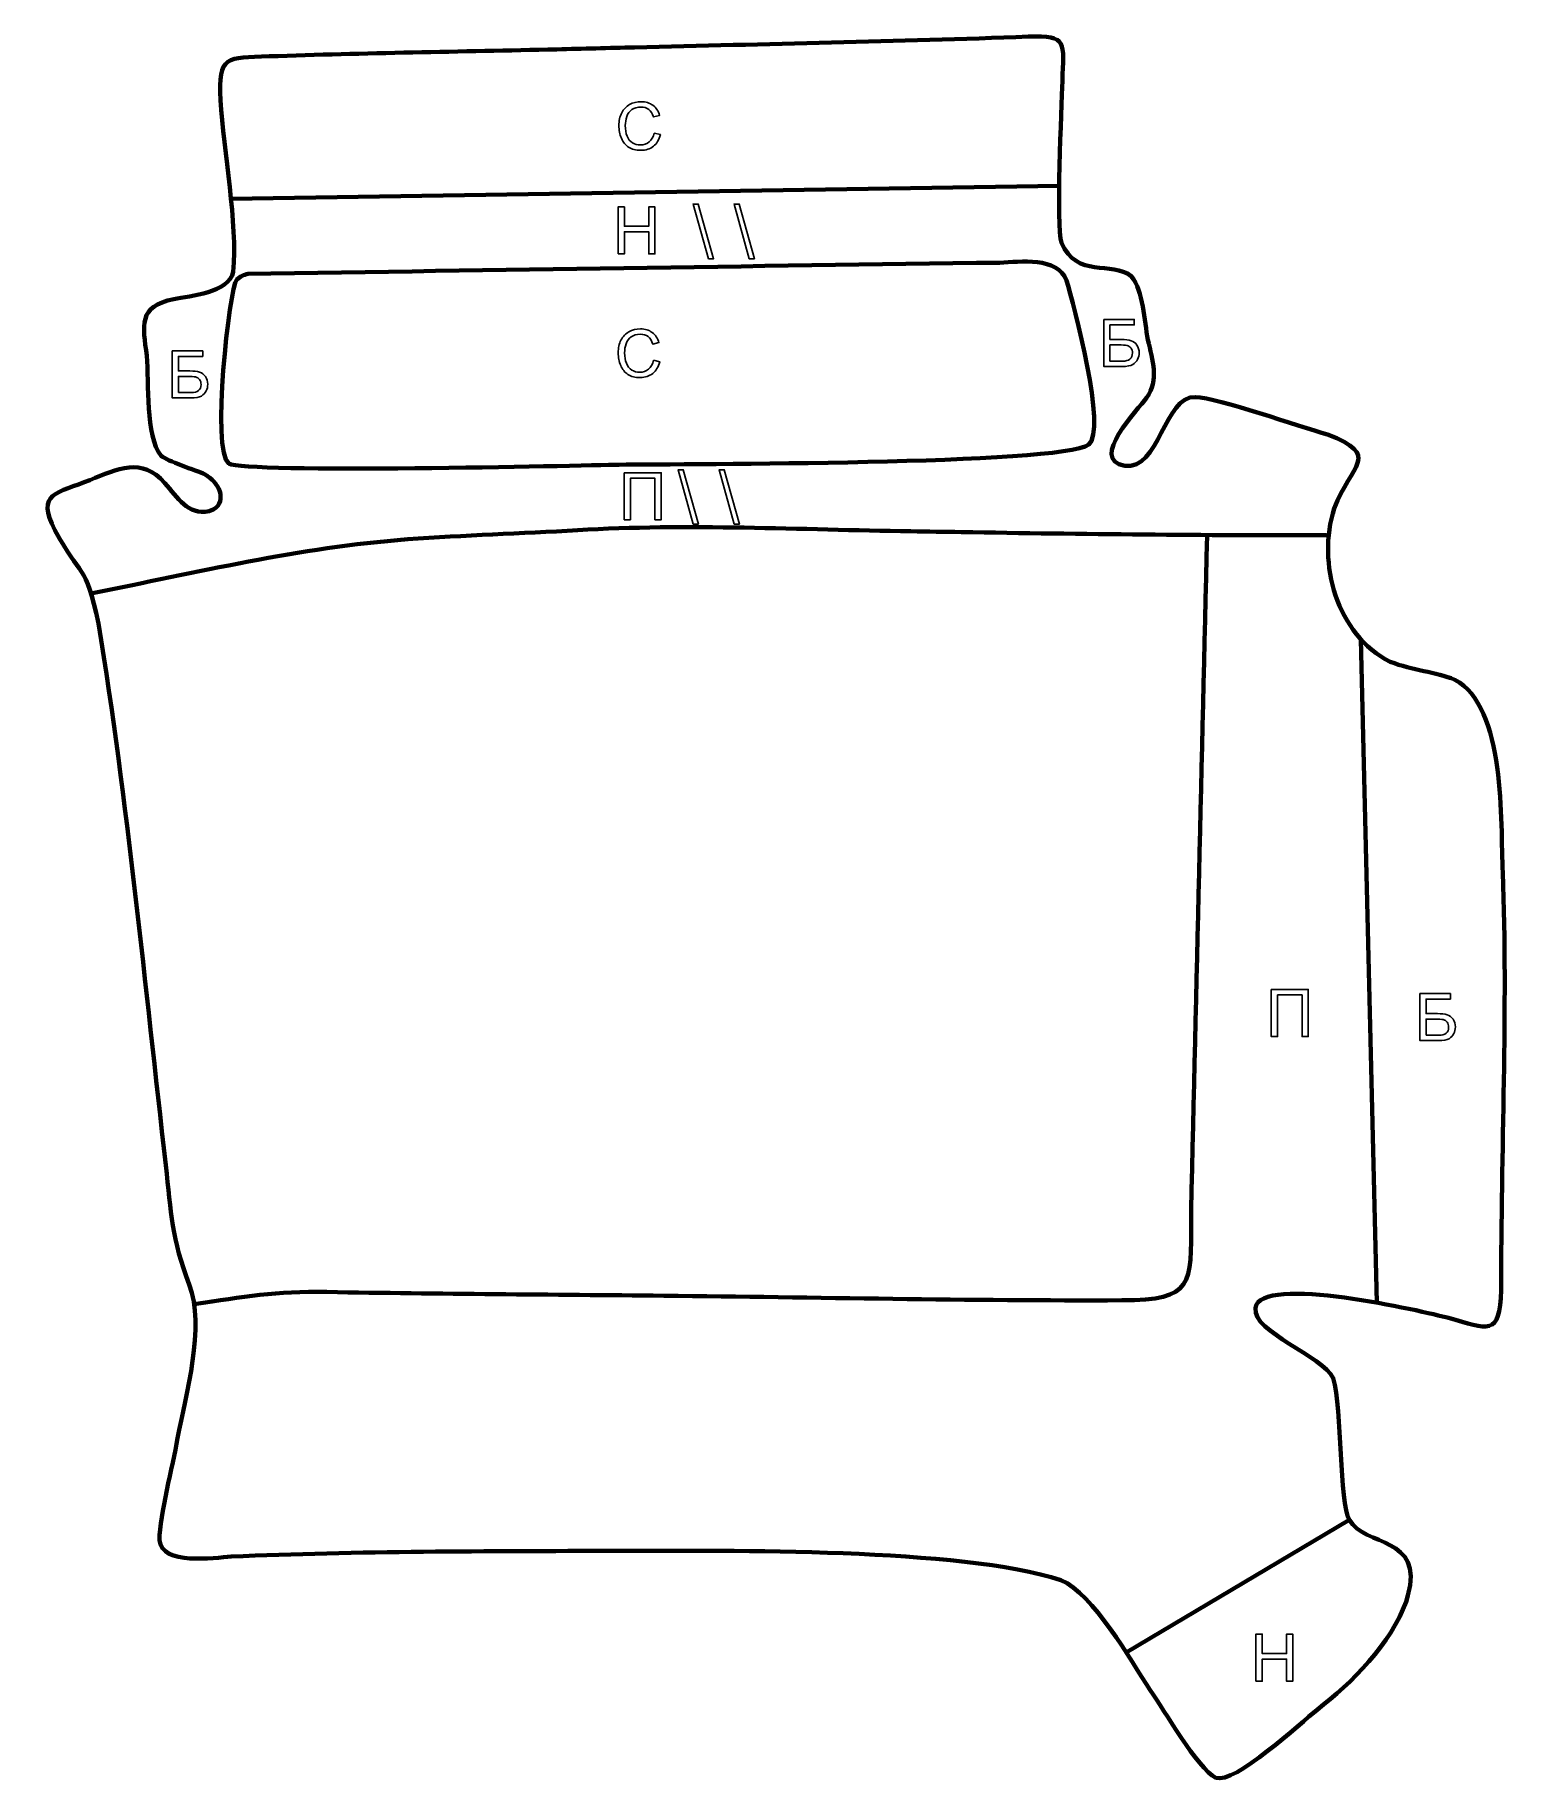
# Model space of a CAD drawing. Header units: millimetres. Extents: x -569 to 1, y 20 to 697.
import ezdxf

# ---------------------------------------------------------------- set-up
doc = ezdxf.new("R2010")
doc.units = ezdxf.units.MM
doc.header["$MEASUREMENT"] = 0
doc.layers.add('layer 2', color=7, linetype='Continuous')
doc.layers.add('layer 3', color=7, linetype='Continuous')

msp = doc.modelspace()

# ---------------------------------------------------------------- linework, layer by layer
at = {"layer": 'layer 2', "color": 142}
for points, knots in [([(-329.5768, 658.7048), (-329.5768, 658.7048), (-327.1638, 658.0952), (-327.1638, 658.0952), (-327.1638, 658.0952), (-327.6676, 656.1183), (-328.5735, 654.6154), (-329.8816, 653.5783), (-329.8816, 653.5783), (-331.1897, 652.5411), (-332.7899, 652.0204), (-334.6822, 652.0204), (-334.6822, 652.0204), (-336.638, 652.0204), (-338.2297, 652.4183), (-339.4574, 653.2184), (-339.4574, 653.2184), (-340.6851, 654.0143), (-341.6164, 655.17), (-342.2556, 656.6813), (-342.2556, 656.6813), (-342.8949, 658.1968), (-343.2166, 659.8182), (-343.2166, 661.5539), (-343.2166, 661.5539), (-343.2166, 663.4462), (-342.8568, 665.0972), (-342.1329, 666.5069), (-342.1329, 666.5069), (-341.409, 667.9166), (-340.3803, 668.9876), (-339.0468, 669.72), (-339.0468, 669.72), (-337.7133, 670.4523), (-336.2443, 670.8164), (-334.6441, 670.8164), (-334.6441, 670.8164), (-332.8238, 670.8164), (-331.2955, 670.355), (-330.0594, 669.4279), (-330.0594, 669.4279), (-328.819, 668.5008), (-327.9554, 667.2011), (-327.4686, 665.5247), (-327.4686, 665.5247), (-327.4686, 665.5247), (-329.8308, 664.9659), (-329.8308, 664.9659), (-329.8308, 664.9659), (-330.2499, 666.2867), (-330.8637, 667.2519), (-331.6638, 667.8531), (-331.6638, 667.8531), (-332.4639, 668.4584), (-333.4715, 668.759), (-334.6864, 668.759), (-334.6864, 668.759), (-336.0792, 668.759), (-337.2476, 668.4246), (-338.1832, 667.7557), (-338.1832, 667.7557), (-339.1187, 667.0868), (-339.7791, 666.1851), (-340.1559, 665.0591), (-340.1559, 665.0591), (-340.5369, 663.9288), (-340.7274, 662.7646), (-340.7274, 661.5666), (-340.7274, 661.5666), (-340.7274, 660.0214), (-340.503, 658.671), (-340.0543, 657.5195), (-340.0543, 657.5195), (-339.6056, 656.3638), (-338.9071, 655.5044), (-337.9588, 654.9329), (-337.9588, 654.9329), (-337.0105, 654.3614), (-335.9861, 654.0778), (-334.8812, 654.0778), (-334.8812, 654.0778), (-333.535, 654.0778), (-332.4004, 654.4673), (-331.4691, 655.242), (-331.4691, 655.242), (-330.5378, 656.0209), (-329.907, 657.1724), (-329.5768, 658.7048)], [0, 0, 0, 0, 0.04347826, 0.04347826, 0.04347826, 0.04347826, 0.08695652, 0.08695652, 0.08695652, 0.08695652, 0.13043478, 0.13043478, 0.13043478, 0.13043478, 0.17391304, 0.17391304, 0.17391304, 0.17391304, 0.2173913, 0.2173913, 0.2173913, 0.2173913, 0.26086957, 0.26086957, 0.26086957, 0.26086957, 0.30434783, 0.30434783, 0.30434783, 0.30434783, 0.34782609, 0.34782609, 0.34782609, 0.34782609, 0.39130435, 0.39130435, 0.39130435, 0.39130435, 0.43478261, 0.43478261, 0.43478261, 0.43478261, 0.47826087, 0.47826087, 0.47826087, 0.47826087, 0.52173913, 0.52173913, 0.52173913, 0.52173913, 0.56521739, 0.56521739, 0.56521739, 0.56521739, 0.60869565, 0.60869565, 0.60869565, 0.60869565, 0.65217391, 0.65217391, 0.65217391, 0.65217391, 0.69565217, 0.69565217, 0.69565217, 0.69565217, 0.73913043, 0.73913043, 0.73913043, 0.73913043, 0.7826087, 0.7826087, 0.7826087, 0.7826087, 0.82608696, 0.82608696, 0.82608696, 0.82608696, 0.86956522, 0.86956522, 0.86956522, 0.86956522, 0.91304348, 0.91304348, 0.91304348, 0.91304348, 1, 1, 1, 1]), ([(-343.4948, 611.9767), (-343.4948, 611.9767), (-343.4948, 630.1631), (-343.4948, 630.1631), (-343.4948, 630.1631), (-343.4948, 630.1631), (-341.0818, 630.1631), (-341.0818, 630.1631), (-341.0818, 630.1631), (-341.0818, 630.1631), (-341.0818, 622.6701), (-341.0818, 622.6701), (-341.0818, 622.6701), (-341.0818, 622.6701), (-331.6838, 622.6701), (-331.6838, 622.6701), (-331.6838, 622.6701), (-331.6838, 622.6701), (-331.6838, 630.1631), (-331.6838, 630.1631), (-331.6838, 630.1631), (-331.6838, 630.1631), (-329.2708, 630.1631), (-329.2708, 630.1631), (-329.2708, 630.1631), (-329.2708, 630.1631), (-329.2708, 611.9767), (-329.2708, 611.9767), (-329.2708, 611.9767), (-329.2708, 611.9767), (-331.6838, 611.9767), (-331.6838, 611.9767), (-331.6838, 611.9767), (-331.6838, 611.9767), (-331.6838, 620.5365), (-331.6838, 620.5365), (-331.6838, 620.5365), (-331.6838, 620.5365), (-341.0818, 620.5365), (-341.0818, 620.5365), (-341.0818, 620.5365), (-341.0818, 620.5365), (-341.0818, 611.9767), (-341.0818, 611.9767), (-341.0818, 611.9767), (-341.0818, 611.9767), (-343.4948, 611.9767), (-343.4948, 611.9767)], [0, 0, 0, 0, 0.07692308, 0.07692308, 0.07692308, 0.07692308, 0.15384615, 0.15384615, 0.15384615, 0.15384615, 0.23076923, 0.23076923, 0.23076923, 0.23076923, 0.30769231, 0.30769231, 0.30769231, 0.30769231, 0.38461538, 0.38461538, 0.38461538, 0.38461538, 0.46153846, 0.46153846, 0.46153846, 0.46153846, 0.53846154, 0.53846154, 0.53846154, 0.53846154, 0.61538462, 0.61538462, 0.61538462, 0.61538462, 0.69230769, 0.69230769, 0.69230769, 0.69230769, 0.76923077, 0.76923077, 0.76923077, 0.76923077, 0.84615385, 0.84615385, 0.84615385, 0.84615385, 1, 1, 1, 1]), ([(-308.6157, 610.1337), (-308.6157, 610.1337), (-314.5119, 631.2121), (-314.5119, 631.2121), (-314.5119, 631.2121), (-314.5119, 631.2121), (-312.5085, 631.2121), (-312.5085, 631.2121), (-312.5085, 631.2121), (-312.5085, 631.2121), (-306.6123, 610.1337), (-306.6123, 610.1337), (-306.6123, 610.1337), (-306.6123, 610.1337), (-308.6157, 610.1337), (-308.6157, 610.1337)], [0, 0, 0, 0, 0.2, 0.2, 0.2, 0.2, 0.4, 0.4, 0.4, 0.4, 0.6, 0.6, 0.6, 0.6, 1, 1, 1, 1]), ([(-292.7879, 610.1337), (-292.7879, 610.1337), (-298.6841, 631.2121), (-298.6841, 631.2121), (-298.6841, 631.2121), (-298.6841, 631.2121), (-296.6807, 631.2121), (-296.6807, 631.2121), (-296.6807, 631.2121), (-296.6807, 631.2121), (-290.7845, 610.1337), (-290.7845, 610.1337), (-290.7845, 610.1337), (-290.7845, 610.1337), (-292.7879, 610.1337), (-292.7879, 610.1337)], [0, 0, 0, 0, 0.2, 0.2, 0.2, 0.2, 0.4, 0.4, 0.4, 0.4, 0.6, 0.6, 0.6, 0.6, 1, 1, 1, 1]), ([(-329.8413, 570.8631), (-329.8413, 570.8631), (-327.4283, 570.2535), (-327.4283, 570.2535), (-327.4283, 570.2535), (-327.9321, 568.2766), (-328.838, 566.7737), (-330.1461, 565.7366), (-330.1461, 565.7366), (-331.4542, 564.6994), (-333.0544, 564.1787), (-334.9467, 564.1787), (-334.9467, 564.1787), (-336.9025, 564.1787), (-338.4942, 564.5766), (-339.7219, 565.3767), (-339.7219, 565.3767), (-340.9496, 566.1726), (-341.8809, 567.3283), (-342.5201, 568.8396), (-342.5201, 568.8396), (-343.1594, 570.3551), (-343.4811, 571.9765), (-343.4811, 573.7122), (-343.4811, 573.7122), (-343.4811, 575.6045), (-343.1213, 577.2555), (-342.3974, 578.6652), (-342.3974, 578.6652), (-341.6735, 580.0749), (-340.6448, 581.1459), (-339.3113, 581.8783), (-339.3113, 581.8783), (-337.9778, 582.6106), (-336.5088, 582.9747), (-334.9086, 582.9747), (-334.9086, 582.9747), (-333.0883, 582.9747), (-331.56, 582.5133), (-330.3239, 581.5862), (-330.3239, 581.5862), (-329.0835, 580.6591), (-328.2199, 579.3594), (-327.7331, 577.683), (-327.7331, 577.683), (-327.7331, 577.683), (-330.0953, 577.1242), (-330.0953, 577.1242), (-330.0953, 577.1242), (-330.5144, 578.445), (-331.1282, 579.4102), (-331.9283, 580.0114), (-331.9283, 580.0114), (-332.7284, 580.6167), (-333.736, 580.9173), (-334.9509, 580.9173), (-334.9509, 580.9173), (-336.3437, 580.9173), (-337.5121, 580.5829), (-338.4477, 579.914), (-338.4477, 579.914), (-339.3832, 579.2451), (-340.0436, 578.3434), (-340.4204, 577.2174), (-340.4204, 577.2174), (-340.8014, 576.0871), (-340.9919, 574.9229), (-340.9919, 573.7249), (-340.9919, 573.7249), (-340.9919, 572.1797), (-340.7675, 570.8293), (-340.3188, 569.6778), (-340.3188, 569.6778), (-339.8701, 568.5221), (-339.1716, 567.6627), (-338.2233, 567.0912), (-338.2233, 567.0912), (-337.275, 566.5197), (-336.2506, 566.2361), (-335.1457, 566.2361), (-335.1457, 566.2361), (-333.7995, 566.2361), (-332.6649, 566.6256), (-331.7336, 567.4003), (-331.7336, 567.4003), (-330.8023, 568.1792), (-330.1715, 569.3307), (-329.8413, 570.8631)], [0, 0, 0, 0, 0.04347826, 0.04347826, 0.04347826, 0.04347826, 0.08695652, 0.08695652, 0.08695652, 0.08695652, 0.13043478, 0.13043478, 0.13043478, 0.13043478, 0.17391304, 0.17391304, 0.17391304, 0.17391304, 0.2173913, 0.2173913, 0.2173913, 0.2173913, 0.26086957, 0.26086957, 0.26086957, 0.26086957, 0.30434783, 0.30434783, 0.30434783, 0.30434783, 0.34782609, 0.34782609, 0.34782609, 0.34782609, 0.39130435, 0.39130435, 0.39130435, 0.39130435, 0.43478261, 0.43478261, 0.43478261, 0.43478261, 0.47826087, 0.47826087, 0.47826087, 0.47826087, 0.52173913, 0.52173913, 0.52173913, 0.52173913, 0.56521739, 0.56521739, 0.56521739, 0.56521739, 0.60869565, 0.60869565, 0.60869565, 0.60869565, 0.65217391, 0.65217391, 0.65217391, 0.65217391, 0.69565217, 0.69565217, 0.69565217, 0.69565217, 0.73913043, 0.73913043, 0.73913043, 0.73913043, 0.7826087, 0.7826087, 0.7826087, 0.7826087, 0.82608696, 0.82608696, 0.82608696, 0.82608696, 0.86956522, 0.86956522, 0.86956522, 0.86956522, 0.91304348, 0.91304348, 0.91304348, 0.91304348, 1, 1, 1, 1]), ([(-155.7824, 586.639), (-155.7824, 586.639), (-143.9714, 586.639), (-143.9714, 586.639), (-143.9714, 586.639), (-143.9714, 586.639), (-143.9714, 584.5054), (-143.9714, 584.5054), (-143.9714, 584.5054), (-143.9714, 584.5054), (-153.3694, 584.5054), (-153.3694, 584.5054), (-153.3694, 584.5054), (-153.3694, 584.5054), (-153.3694, 578.892), (-153.3694, 578.892), (-153.3694, 578.892), (-153.3694, 578.892), (-149.026, 578.892), (-149.026, 578.892), (-149.026, 578.892), (-147.4216, 578.892), (-146.1473, 578.7396), (-145.1991, 578.4306), (-145.1991, 578.4306), (-144.2508, 578.1258), (-143.493, 577.55), (-142.9215, 576.6991), (-142.9215, 576.6991), (-142.35, 575.8525), (-142.0664, 574.8661), (-142.0664, 573.74), (-142.0664, 573.74), (-142.0664, 572.8214), (-142.2696, 571.962), (-142.6802, 571.1662), (-142.6802, 571.1662), (-143.0909, 570.3661), (-143.7005, 569.7141), (-144.5133, 569.2104), (-144.5133, 569.2104), (-145.3218, 568.7066), (-146.7061, 568.4526), (-148.6577, 568.4526), (-148.6577, 568.4526), (-148.6577, 568.4526), (-155.7824, 568.4526), (-155.7824, 568.4526), (-155.7824, 568.4526), (-155.7824, 568.4526), (-155.7824, 586.639), (-155.7824, 586.639)], [0, 0, 0, 0, 0.07142857, 0.07142857, 0.07142857, 0.07142857, 0.14285714, 0.14285714, 0.14285714, 0.14285714, 0.21428571, 0.21428571, 0.21428571, 0.21428571, 0.28571429, 0.28571429, 0.28571429, 0.28571429, 0.35714286, 0.35714286, 0.35714286, 0.35714286, 0.42857143, 0.42857143, 0.42857143, 0.42857143, 0.5, 0.5, 0.5, 0.5, 0.57142857, 0.57142857, 0.57142857, 0.57142857, 0.64285714, 0.64285714, 0.64285714, 0.64285714, 0.71428571, 0.71428571, 0.71428571, 0.71428571, 0.78571429, 0.78571429, 0.78571429, 0.78571429, 0.85714286, 0.85714286, 0.85714286, 0.85714286, 1, 1, 1, 1]), ([(-153.3694, 570.51), (-153.3694, 570.51), (-148.5561, 570.51), (-148.5561, 570.51), (-148.5561, 570.51), (-147.2565, 570.51), (-146.2828, 570.7725), (-145.6309, 571.3016), (-145.6309, 571.3016), (-144.9832, 571.8308), (-144.6572, 572.6224), (-144.6572, 573.6765), (-144.6572, 573.6765), (-144.6572, 574.4301), (-144.8435, 575.0566), (-145.216, 575.5604), (-145.216, 575.5604), (-145.5885, 576.0641), (-146.105, 576.3986), (-146.7654, 576.5637), (-146.7654, 576.5637), (-147.43, 576.7288), (-148.5603, 576.8092), (-150.1563, 576.8092), (-150.1563, 576.8092), (-150.1563, 576.8092), (-153.3694, 576.8092), (-153.3694, 576.8092), (-153.3694, 576.8092), (-153.3694, 576.8092), (-153.3694, 570.51), (-153.3694, 570.51)], [0, 0, 0, 0, 0.11111111, 0.11111111, 0.11111111, 0.11111111, 0.22222222, 0.22222222, 0.22222222, 0.22222222, 0.33333333, 0.33333333, 0.33333333, 0.33333333, 0.44444444, 0.44444444, 0.44444444, 0.44444444, 0.55555556, 0.55555556, 0.55555556, 0.55555556, 0.66666667, 0.66666667, 0.66666667, 0.66666667, 0.77777778, 0.77777778, 0.77777778, 0.77777778, 1, 1, 1, 1]), ([(-515.8806, 574.4682), (-515.8806, 574.4682), (-504.0696, 574.4682), (-504.0696, 574.4682), (-504.0696, 574.4682), (-504.0696, 574.4682), (-504.0696, 572.3346), (-504.0696, 572.3346), (-504.0696, 572.3346), (-504.0696, 572.3346), (-513.4676, 572.3346), (-513.4676, 572.3346), (-513.4676, 572.3346), (-513.4676, 572.3346), (-513.4676, 566.7212), (-513.4676, 566.7212), (-513.4676, 566.7212), (-513.4676, 566.7212), (-509.1242, 566.7212), (-509.1242, 566.7212), (-509.1242, 566.7212), (-507.5198, 566.7212), (-506.2455, 566.5688), (-505.2973, 566.2598), (-505.2973, 566.2598), (-504.349, 565.955), (-503.5912, 565.3792), (-503.0197, 564.5283), (-503.0197, 564.5283), (-502.4482, 563.6817), (-502.1646, 562.6953), (-502.1646, 561.5692), (-502.1646, 561.5692), (-502.1646, 560.6506), (-502.3678, 559.7912), (-502.7784, 558.9954), (-502.7784, 558.9954), (-503.1891, 558.1953), (-503.7987, 557.5433), (-504.6115, 557.0396), (-504.6115, 557.0396), (-505.42, 556.5358), (-506.8043, 556.2818), (-508.7559, 556.2818), (-508.7559, 556.2818), (-508.7559, 556.2818), (-515.8806, 556.2818), (-515.8806, 556.2818), (-515.8806, 556.2818), (-515.8806, 556.2818), (-515.8806, 574.4682), (-515.8806, 574.4682)], [0, 0, 0, 0, 0.07142857, 0.07142857, 0.07142857, 0.07142857, 0.14285714, 0.14285714, 0.14285714, 0.14285714, 0.21428571, 0.21428571, 0.21428571, 0.21428571, 0.28571429, 0.28571429, 0.28571429, 0.28571429, 0.35714286, 0.35714286, 0.35714286, 0.35714286, 0.42857143, 0.42857143, 0.42857143, 0.42857143, 0.5, 0.5, 0.5, 0.5, 0.57142857, 0.57142857, 0.57142857, 0.57142857, 0.64285714, 0.64285714, 0.64285714, 0.64285714, 0.71428571, 0.71428571, 0.71428571, 0.71428571, 0.78571429, 0.78571429, 0.78571429, 0.78571429, 0.85714286, 0.85714286, 0.85714286, 0.85714286, 1, 1, 1, 1]), ([(-513.4676, 558.3392), (-513.4676, 558.3392), (-508.6543, 558.3392), (-508.6543, 558.3392), (-508.6543, 558.3392), (-507.3547, 558.3392), (-506.381, 558.6017), (-505.7291, 559.1308), (-505.7291, 559.1308), (-505.0814, 559.66), (-504.7554, 560.4516), (-504.7554, 561.5057), (-504.7554, 561.5057), (-504.7554, 562.2593), (-504.9417, 562.8858), (-505.3142, 563.3896), (-505.3142, 563.3896), (-505.6867, 563.8933), (-506.2032, 564.2278), (-506.8636, 564.3929), (-506.8636, 564.3929), (-507.5282, 564.558), (-508.6585, 564.6384), (-510.2545, 564.6384), (-510.2545, 564.6384), (-510.2545, 564.6384), (-513.4676, 564.6384), (-513.4676, 564.6384), (-513.4676, 564.6384), (-513.4676, 564.6384), (-513.4676, 558.3392), (-513.4676, 558.3392)], [0, 0, 0, 0, 0.11111111, 0.11111111, 0.11111111, 0.11111111, 0.22222222, 0.22222222, 0.22222222, 0.22222222, 0.33333333, 0.33333333, 0.33333333, 0.33333333, 0.44444444, 0.44444444, 0.44444444, 0.44444444, 0.55555556, 0.55555556, 0.55555556, 0.55555556, 0.66666667, 0.66666667, 0.66666667, 0.66666667, 0.77777778, 0.77777778, 0.77777778, 0.77777778, 1, 1, 1, 1]), ([(-314.4365, 507.4752), (-314.4365, 507.4752), (-320.3327, 528.5536), (-320.3327, 528.5536), (-320.3327, 528.5536), (-320.3327, 528.5536), (-318.3293, 528.5536), (-318.3293, 528.5536), (-318.3293, 528.5536), (-318.3293, 528.5536), (-312.4331, 507.4752), (-312.4331, 507.4752), (-312.4331, 507.4752), (-312.4331, 507.4752), (-314.4365, 507.4752), (-314.4365, 507.4752)], [0, 0, 0, 0, 0.2, 0.2, 0.2, 0.2, 0.4, 0.4, 0.4, 0.4, 0.6, 0.6, 0.6, 0.6, 1, 1, 1, 1]), ([(-298.6087, 507.4752), (-298.6087, 507.4752), (-304.5049, 528.5536), (-304.5049, 528.5536), (-304.5049, 528.5536), (-304.5049, 528.5536), (-302.5015, 528.5536), (-302.5015, 528.5536), (-302.5015, 528.5536), (-302.5015, 528.5536), (-296.6053, 507.4752), (-296.6053, 507.4752), (-296.6053, 507.4752), (-296.6053, 507.4752), (-298.6087, 507.4752), (-298.6087, 507.4752)], [0, 0, 0, 0, 0.2, 0.2, 0.2, 0.2, 0.4, 0.4, 0.4, 0.4, 0.6, 0.6, 0.6, 0.6, 1, 1, 1, 1]), ([(-341.1376, 527.372), (-341.1376, 527.372), (-326.8628, 527.372), (-326.8628, 527.372), (-326.8628, 527.372), (-326.8628, 527.372), (-326.8628, 509.1856), (-326.8628, 509.1856), (-326.8628, 509.1856), (-326.8628, 509.1856), (-329.2758, 509.1856), (-329.2758, 509.1856), (-329.2758, 509.1856), (-329.2758, 509.1856), (-329.2758, 525.2384), (-329.2758, 525.2384), (-329.2758, 525.2384), (-329.2758, 525.2384), (-338.7246, 525.2384), (-338.7246, 525.2384), (-338.7246, 525.2384), (-338.7246, 525.2384), (-338.7246, 509.1856), (-338.7246, 509.1856), (-338.7246, 509.1856), (-338.7246, 509.1856), (-341.1376, 509.1856), (-341.1376, 509.1856), (-341.1376, 509.1856), (-341.1376, 509.1856), (-341.1376, 527.372), (-341.1376, 527.372)], [0, 0, 0, 0, 0.11111111, 0.11111111, 0.11111111, 0.11111111, 0.22222222, 0.22222222, 0.22222222, 0.22222222, 0.33333333, 0.33333333, 0.33333333, 0.33333333, 0.44444444, 0.44444444, 0.44444444, 0.44444444, 0.55555556, 0.55555556, 0.55555556, 0.55555556, 0.66666667, 0.66666667, 0.66666667, 0.66666667, 0.77777778, 0.77777778, 0.77777778, 0.77777778, 1, 1, 1, 1]), ([(-90.9728, 327.6112), (-90.9728, 327.6112), (-76.698, 327.6112), (-76.698, 327.6112), (-76.698, 327.6112), (-76.698, 327.6112), (-76.698, 309.4248), (-76.698, 309.4248), (-76.698, 309.4248), (-76.698, 309.4248), (-79.111, 309.4248), (-79.111, 309.4248), (-79.111, 309.4248), (-79.111, 309.4248), (-79.111, 325.4776), (-79.111, 325.4776), (-79.111, 325.4776), (-79.111, 325.4776), (-88.5598, 325.4776), (-88.5598, 325.4776), (-88.5598, 325.4776), (-88.5598, 325.4776), (-88.5598, 309.4248), (-88.5598, 309.4248), (-88.5598, 309.4248), (-88.5598, 309.4248), (-90.9728, 309.4248), (-90.9728, 309.4248), (-90.9728, 309.4248), (-90.9728, 309.4248), (-90.9728, 327.6112), (-90.9728, 327.6112)], [0, 0, 0, 0, 0.11111111, 0.11111111, 0.11111111, 0.11111111, 0.22222222, 0.22222222, 0.22222222, 0.22222222, 0.33333333, 0.33333333, 0.33333333, 0.33333333, 0.44444444, 0.44444444, 0.44444444, 0.44444444, 0.55555556, 0.55555556, 0.55555556, 0.55555556, 0.66666667, 0.66666667, 0.66666667, 0.66666667, 0.77777778, 0.77777778, 0.77777778, 0.77777778, 1, 1, 1, 1]), ([(-33.5434, 326.0237), (-33.5434, 326.0237), (-21.7324, 326.0237), (-21.7324, 326.0237), (-21.7324, 326.0237), (-21.7324, 326.0237), (-21.7324, 323.8901), (-21.7324, 323.8901), (-21.7324, 323.8901), (-21.7324, 323.8901), (-31.1304, 323.8901), (-31.1304, 323.8901), (-31.1304, 323.8901), (-31.1304, 323.8901), (-31.1304, 318.2767), (-31.1304, 318.2767), (-31.1304, 318.2767), (-31.1304, 318.2767), (-26.787, 318.2767), (-26.787, 318.2767), (-26.787, 318.2767), (-25.1826, 318.2767), (-23.9083, 318.1243), (-22.9601, 317.8153), (-22.9601, 317.8153), (-22.0118, 317.5105), (-21.254, 316.9347), (-20.6825, 316.0838), (-20.6825, 316.0838), (-20.111, 315.2372), (-19.8274, 314.2508), (-19.8274, 313.1247), (-19.8274, 313.1247), (-19.8274, 312.2061), (-20.0306, 311.3467), (-20.4412, 310.5509), (-20.4412, 310.5509), (-20.8519, 309.7508), (-21.4615, 309.0988), (-22.2743, 308.5951), (-22.2743, 308.5951), (-23.0828, 308.0913), (-24.4671, 307.8373), (-26.4187, 307.8373), (-26.4187, 307.8373), (-26.4187, 307.8373), (-33.5434, 307.8373), (-33.5434, 307.8373), (-33.5434, 307.8373), (-33.5434, 307.8373), (-33.5434, 326.0237), (-33.5434, 326.0237)], [0, 0, 0, 0, 0.07142857, 0.07142857, 0.07142857, 0.07142857, 0.14285714, 0.14285714, 0.14285714, 0.14285714, 0.21428571, 0.21428571, 0.21428571, 0.21428571, 0.28571429, 0.28571429, 0.28571429, 0.28571429, 0.35714286, 0.35714286, 0.35714286, 0.35714286, 0.42857143, 0.42857143, 0.42857143, 0.42857143, 0.5, 0.5, 0.5, 0.5, 0.57142857, 0.57142857, 0.57142857, 0.57142857, 0.64285714, 0.64285714, 0.64285714, 0.64285714, 0.71428571, 0.71428571, 0.71428571, 0.71428571, 0.78571429, 0.78571429, 0.78571429, 0.78571429, 0.85714286, 0.85714286, 0.85714286, 0.85714286, 1, 1, 1, 1]), ([(-31.1304, 309.8947), (-31.1304, 309.8947), (-26.3171, 309.8947), (-26.3171, 309.8947), (-26.3171, 309.8947), (-25.0175, 309.8947), (-24.0438, 310.1572), (-23.3919, 310.6863), (-23.3919, 310.6863), (-22.7442, 311.2155), (-22.4182, 312.0071), (-22.4182, 313.0612), (-22.4182, 313.0612), (-22.4182, 313.8148), (-22.6045, 314.4413), (-22.977, 314.9451), (-22.977, 314.9451), (-23.3495, 315.4488), (-23.866, 315.7833), (-24.5264, 315.9484), (-24.5264, 315.9484), (-25.191, 316.1135), (-26.3213, 316.1939), (-27.9173, 316.1939), (-27.9173, 316.1939), (-27.9173, 316.1939), (-31.1304, 316.1939), (-31.1304, 316.1939), (-31.1304, 316.1939), (-31.1304, 316.1939), (-31.1304, 309.8947), (-31.1304, 309.8947)], [0, 0, 0, 0, 0.11111111, 0.11111111, 0.11111111, 0.11111111, 0.22222222, 0.22222222, 0.22222222, 0.22222222, 0.33333333, 0.33333333, 0.33333333, 0.33333333, 0.44444444, 0.44444444, 0.44444444, 0.44444444, 0.55555556, 0.55555556, 0.55555556, 0.55555556, 0.66666667, 0.66666667, 0.66666667, 0.66666667, 0.77777778, 0.77777778, 0.77777778, 0.77777778, 1, 1, 1, 1]), ([(-96.9031, 60.2011), (-96.9031, 60.2011), (-96.9031, 78.3875), (-96.9031, 78.3875), (-96.9031, 78.3875), (-96.9031, 78.3875), (-94.4901, 78.3875), (-94.4901, 78.3875), (-94.4901, 78.3875), (-94.4901, 78.3875), (-94.4901, 70.8945), (-94.4901, 70.8945), (-94.4901, 70.8945), (-94.4901, 70.8945), (-85.0921, 70.8945), (-85.0921, 70.8945), (-85.0921, 70.8945), (-85.0921, 70.8945), (-85.0921, 78.3875), (-85.0921, 78.3875), (-85.0921, 78.3875), (-85.0921, 78.3875), (-82.6791, 78.3875), (-82.6791, 78.3875), (-82.6791, 78.3875), (-82.6791, 78.3875), (-82.6791, 60.2011), (-82.6791, 60.2011), (-82.6791, 60.2011), (-82.6791, 60.2011), (-85.0921, 60.2011), (-85.0921, 60.2011), (-85.0921, 60.2011), (-85.0921, 60.2011), (-85.0921, 68.7609), (-85.0921, 68.7609), (-85.0921, 68.7609), (-85.0921, 68.7609), (-94.4901, 68.7609), (-94.4901, 68.7609), (-94.4901, 68.7609), (-94.4901, 68.7609), (-94.4901, 60.2011), (-94.4901, 60.2011), (-94.4901, 60.2011), (-94.4901, 60.2011), (-96.9031, 60.2011), (-96.9031, 60.2011)], [0, 0, 0, 0, 0.07692308, 0.07692308, 0.07692308, 0.07692308, 0.15384615, 0.15384615, 0.15384615, 0.15384615, 0.23076923, 0.23076923, 0.23076923, 0.23076923, 0.30769231, 0.30769231, 0.30769231, 0.30769231, 0.38461538, 0.38461538, 0.38461538, 0.38461538, 0.46153846, 0.46153846, 0.46153846, 0.46153846, 0.53846154, 0.53846154, 0.53846154, 0.53846154, 0.61538462, 0.61538462, 0.61538462, 0.61538462, 0.69230769, 0.69230769, 0.69230769, 0.69230769, 0.76923077, 0.76923077, 0.76923077, 0.76923077, 0.84615385, 0.84615385, 0.84615385, 0.84615385, 1, 1, 1, 1])]:
    msp.add_open_spline(points, degree=3, knots=knots, dxfattribs=at)
at = {"layer": 'layer 2', "color": 140, "lineweight": 158}
for points in [[(-493.1749, 633.2762), (-493.1749, 633.2762), (-172.9801, 638.3068), (-172.9801, 638.3068)], [(-56.3399, 462.9629), (-56.3399, 462.9629), (-50.162, 206.5936), (-50.162, 206.5936)], [(-147.0466, 71.2614), (-147.0466, 71.2614), (-61.0179, 122.3975), (-61.0179, 122.3975)]]:
    msp.add_open_spline(points, degree=3, dxfattribs=at)
for points, knots in [([(-486.8097, 604.3007), (-389.8466, 605.6827), (-292.8476, 607.3066), (-195.8914, 608.5868), (-195.8914, 608.5868), (-188.1076, 608.8731), (-173.6277, 611.0095), (-170.1896, 601.7529), (-170.1896, 601.7529), (-167.3532, 592.738), (-154.4377, 543.4204), (-161.5867, 538.2606), (-161.5867, 538.2606), (-172.5453, 530.3512), (-317.9532, 530.8617), (-343.039, 530.4697), (-343.039, 530.4697), (-358.6429, 530.1777), (-487.8742, 527.0239), (-494.0106, 530.9745), (-494.0106, 530.9745), (-500.9637, 535.4507), (-493.7674, 599.0687), (-490.9638, 602.0278), (-490.9638, 602.0278), (-489.4692, 603.4532), (-488.4027, 603.7438), (-486.4716, 604.3055)], [0, 0, 0, 0, 0.125, 0.125, 0.125, 0.125, 0.25, 0.25, 0.25, 0.25, 0.375, 0.375, 0.375, 0.375, 0.5, 0.5, 0.5, 0.5, 0.625, 0.625, 0.625, 0.625, 0.75, 0.75, 0.75, 0.75, 1, 1, 1, 1]), ([(-547.3019, 480.7438), (-506.0279, 488.8159), (-467.0235, 498.4857), (-424.8497, 501.6387), (-424.8497, 501.6387), (-402.98, 503.2737), (-381.0338, 503.8499), (-359.141, 505.1868), (-359.141, 505.1868), (-316.967, 507.7287), (-272.7678, 505.3574), (-230.3615, 504.7355), (-230.3615, 504.7355), (-223.8502, 504.6401), (-217.3391, 504.5414), (-210.8279, 504.4348), (-210.8279, 504.4348), (-163.7797, 503.6372), (-116.7443, 503.0895), (-69.6882, 503.2837)], [0, 0, 0, 0, 0.16666667, 0.16666667, 0.16666667, 0.16666667, 0.33333333, 0.33333333, 0.33333333, 0.33333333, 0.5, 0.5, 0.5, 0.5, 0.66666667, 0.66666667, 0.66666667, 0.66666667, 1, 1, 1, 1]), ([(-507.3885, 205.9665), (-488.26, 208.788), (-475.8483, 211.0294), (-456.124, 210.6638), (-456.124, 210.6638), (-412.6944, 209.8674), (-369.2621, 209.6787), (-325.8287, 209.2307), (-325.8287, 209.2307), (-266.8642, 208.5939), (-207.7094, 207.2264), (-148.7607, 207.4416), (-148.7607, 207.4416), (-120.8736, 207.5435), (-121.9891, 213.5442), (-122.0195, 238.5246), (-122.0195, 238.5246), (-122.016, 239.7336), (-122.0095, 240.9416), (-121.9985, 242.1505), (-121.9985, 242.1505), (-119.9866, 329.1288), (-117.8769, 416.107), (-115.7889, 503.0838)], [0, 0, 0, 0, 0.14285714, 0.14285714, 0.14285714, 0.14285714, 0.28571429, 0.28571429, 0.28571429, 0.28571429, 0.42857143, 0.42857143, 0.42857143, 0.42857143, 0.57142857, 0.57142857, 0.57142857, 0.57142857, 0.71428571, 0.71428571, 0.71428571, 0.71428571, 1, 1, 1, 1])]:
    msp.add_open_spline(points, degree=3, knots=knots, dxfattribs=at)
at = {"layer": 'layer 3', "color": 242, "lineweight": 158}
msp.add_open_spline([(-367.1778, 691.0591), (-357.1594, 691.3151), (-347.141, 691.5712), (-337.1226, 691.8272), (-337.1226, 691.8272), (-286.4222, 693.123), (-235.6076, 694.0335), (-184.9424, 695.9981), (-184.9424, 695.9981), (-169.3583, 696.6024), (-171.3666, 693.7258), (-171.7558, 678.7332), (-171.7558, 678.7332), (-172.0465, 668.3591), (-174.2491, 622.7855), (-172.0622, 616.3072), (-172.0622, 616.3072), (-166.2275, 602.3192), (-152.8028, 609.4266), (-145.0985, 603.3482), (-145.0985, 603.3482), (-140.3488, 597.5076), (-140.1797, 586.2608), (-138.6684, 578.7904), (-138.6684, 578.7904), (-136.9843, 570.6942), (-134.2123, 563.3565), (-139.2272, 556.3569), (-139.2272, 556.3569), (-142.4247, 551.8939), (-161.7534, 532.3469), (-147.6327, 530.0995), (-147.6327, 530.0995), (-134.2626, 527.9716), (-132.4346, 557.2624), (-120.3116, 556.6514), (-120.3116, 556.6514), (-111.6326, 556.214), (-80.0451, 545.3126), (-69.3126, 542.1708), (-69.3126, 542.1708), (-48.0087, 534.0066), (-60.2903, 530.6508), (-66.6551, 513.5552), (-66.6551, 513.5552), (-73.4439, 492.5423), (-65.6367, 464.6167), (-45.0118, 454.3194), (-45.0118, 454.3194), (-36.3705, 450.9406), (-27.4044, 450.4054), (-20.0572, 447.3797), (-20.0572, 447.3797), (-0.2855, 437.0146), (-2.3674, 392.3093), (-1.5268, 372.7771), (-1.5268, 372.7771), (0.5283, 320.4595), (-2.175, 264.2541), (-2.1034, 211.4194), (-2.1034, 211.4194), (-2.6502, 193.209), (-7.1164, 196.3059), (-22.4969, 200.6348), (-22.4969, 200.6348), (-31.6623, 203.0933), (-95.5559, 217.8692), (-97.1216, 204.3856), (-97.1216, 204.3856), (-98.1997, 195.1014), (-71.1132, 186.0455), (-67.0283, 177.3565), (-67.0283, 177.3565), (-63.6297, 165.193), (-64.7236, 129.3483), (-60.7971, 122.4984), (-60.7971, 122.4984), (-54.9004, 112.2117), (-31.7844, 116.3738), (-38.1713, 93.3526), (-38.1713, 93.3526), (-38.1713, 93.3526), (-38.856, 90.8848), (-38.856, 90.8848), (-38.856, 90.8848), (-44.7523, 74.8182), (-59.8382, 59.3898), (-73.2872, 49.1866), (-73.2872, 49.1866), (-79.2964, 44.1664), (-105.5527, 20.0725), (-112.3644, 22.8711), (-112.3644, 22.8711), (-119.7071, 26.6402), (-132.2076, 48.729), (-137.7895, 56.7898), (-137.7895, 56.7898), (-145.5422, 68.4245), (-159.7662, 93.9807), (-172.3065, 99.3133), (-172.3065, 99.3133), (-211.4814, 111.8159), (-300.1369, 110.5887), (-344.4138, 110.5618), (-344.4138, 110.5618), (-393.6373, 110.4925), (-443.9797, 110.5138), (-493.1131, 108.3552), (-493.1131, 108.3552), (-499.5926, 107.9699), (-520.0215, 104.841), (-520.8305, 114.7016), (-520.8305, 114.7016), (-520.7151, 124.783), (-515.7278, 143.0225), (-513.8319, 154.0947), (-513.8319, 154.0947), (-510.6322, 170.8515), (-503.0035, 197.429), (-509.2952, 213.5015), (-509.2952, 213.5015), (-516.1398, 231.2256), (-516.2857, 241.1818), (-518.4109, 259.7359), (-518.4109, 259.7359), (-526.341, 329.0741), (-533.1952, 400.2648), (-544.3525, 469.0551), (-544.3525, 469.0551), (-549.5133, 492.8839), (-551.1933, 486.5378), (-561.2121, 505.1932), (-561.2121, 505.1932), (-568.9445, 519.5912), (-560.0721, 519.5407), (-547.697, 524.5661), (-547.697, 524.5661), (-537.0315, 528.9323), (-527.7567, 533.5466), (-518.7038, 523.3769), (-518.7038, 523.3769), (-513.7983, 517.8663), (-510.0137, 510.8644), (-501.5933, 512.5292), (-501.5933, 512.5292), (-501.5933, 512.5292), (-500.034, 513.1315), (-500.034, 513.1315), (-500.034, 513.1315), (-494.2941, 516.6518), (-498.1141, 523.8095), (-503.1219, 526.7048), (-503.1219, 526.7048), (-506.913, 528.3879), (-517.7573, 531.8262), (-520.1953, 533.9482), (-520.1953, 533.9482), (-526.3877, 541.678), (-524.8182, 562.0235), (-525.7505, 572.5582), (-525.7505, 572.5582), (-527.2147, 584.3005), (-529.1827, 591.7709), (-515.3127, 594.4762), (-515.3127, 594.4762), (-508.8547, 595.7358), (-493.9234, 597.092), (-492.2865, 604.9926), (-492.2865, 604.9926), (-490.4824, 623.8819), (-496.1148, 651.4234), (-497.228, 671.457), (-497.228, 671.457), (-498.1962, 688.881), (-494.8938, 687.7885), (-478.4634, 688.3601), (-478.4634, 688.3601), (-441.366, 689.6507), (-404.2806, 690.1741), (-367.1778, 691.0591)], degree=3, knots=[0, 0, 0, 0, 0.02173913, 0.02173913, 0.02173913, 0.02173913, 0.04347826, 0.04347826, 0.04347826, 0.04347826, 0.06521739, 0.06521739, 0.06521739, 0.06521739, 0.08695652, 0.08695652, 0.08695652, 0.08695652, 0.10869565, 0.10869565, 0.10869565, 0.10869565, 0.13043478, 0.13043478, 0.13043478, 0.13043478, 0.15217391, 0.15217391, 0.15217391, 0.15217391, 0.17391304, 0.17391304, 0.17391304, 0.17391304, 0.19565217, 0.19565217, 0.19565217, 0.19565217, 0.2173913, 0.2173913, 0.2173913, 0.2173913, 0.23913043, 0.23913043, 0.23913043, 0.23913043, 0.26086957, 0.26086957, 0.26086957, 0.26086957, 0.2826087, 0.2826087, 0.2826087, 0.2826087, 0.30434783, 0.30434783, 0.30434783, 0.30434783, 0.32608696, 0.32608696, 0.32608696, 0.32608696, 0.34782609, 0.34782609, 0.34782609, 0.34782609, 0.36956522, 0.36956522, 0.36956522, 0.36956522, 0.39130435, 0.39130435, 0.39130435, 0.39130435, 0.41304348, 0.41304348, 0.41304348, 0.41304348, 0.43478261, 0.43478261, 0.43478261, 0.43478261, 0.45652174, 0.45652174, 0.45652174, 0.45652174, 0.47826087, 0.47826087, 0.47826087, 0.47826087, 0.5, 0.5, 0.5, 0.5, 0.52173913, 0.52173913, 0.52173913, 0.52173913, 0.54347826, 0.54347826, 0.54347826, 0.54347826, 0.56521739, 0.56521739, 0.56521739, 0.56521739, 0.58695652, 0.58695652, 0.58695652, 0.58695652, 0.60869565, 0.60869565, 0.60869565, 0.60869565, 0.63043478, 0.63043478, 0.63043478, 0.63043478, 0.65217391, 0.65217391, 0.65217391, 0.65217391, 0.67391304, 0.67391304, 0.67391304, 0.67391304, 0.69565217, 0.69565217, 0.69565217, 0.69565217, 0.7173913, 0.7173913, 0.7173913, 0.7173913, 0.73913043, 0.73913043, 0.73913043, 0.73913043, 0.76086957, 0.76086957, 0.76086957, 0.76086957, 0.7826087, 0.7826087, 0.7826087, 0.7826087, 0.80434783, 0.80434783, 0.80434783, 0.80434783, 0.82608696, 0.82608696, 0.82608696, 0.82608696, 0.84782609, 0.84782609, 0.84782609, 0.84782609, 0.86956522, 0.86956522, 0.86956522, 0.86956522, 0.89130435, 0.89130435, 0.89130435, 0.89130435, 0.91304348, 0.91304348, 0.91304348, 0.91304348, 0.93478261, 0.93478261, 0.93478261, 0.93478261, 0.95652174, 0.95652174, 0.95652174, 0.95652174, 1, 1, 1, 1], dxfattribs=at)

doc.saveas('drawing.dxf')
